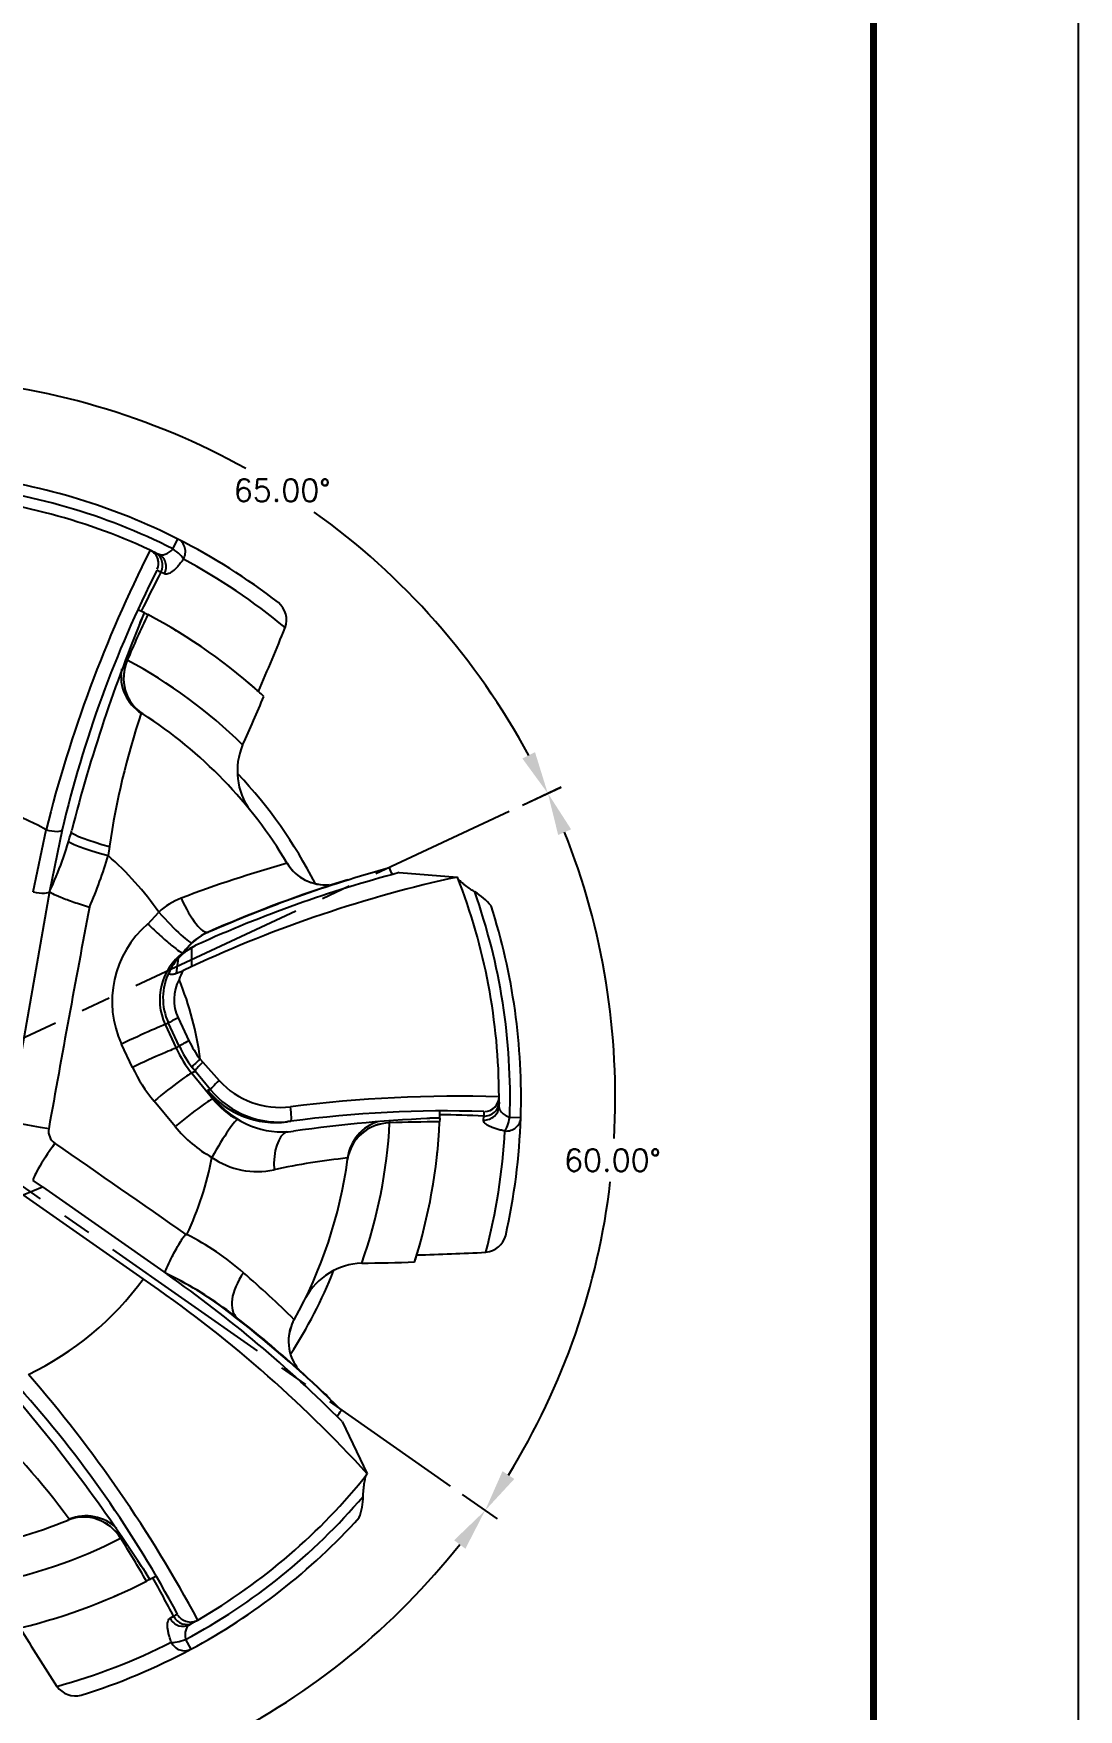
# Model space of a CAD drawing. Extents: x -34 to 0, y 36.5 to 60.7.
# Drawn here: x -4.44 to 0, y 40.08 to 47.2 of the extents above; entities that cross this region are included whole.
import ezdxf
from ezdxf.enums import TextEntityAlignment as Align

# ---------------------------------------------------------------- set-up
doc = ezdxf.new("R2010")
doc.units = 0
doc.header["$MEASUREMENT"] = 0
doc.header["$PDMODE"] = 35
doc.linetypes.add('CENTER2', pattern=[1.125, 0.75, -0.125, 0.125, -0.125])
doc.layers.get('Defpoints').update_dxf_attribs({"color": 10, "linetype": 'CONTINUOUS'})
for name, color, linetype in [('CLine', 5, 'CENTER2'), ('Default', 7, 'CONTINUOUS'), ('Dims', 4, 'CONTINUOUS'), ('ODG-42439R1', 7, 'CONTINUOUS'), ('Title Block', 7, 'CONTINUOUS')]:
    doc.layers.add(name, color=color, linetype=linetype)
doc.styles.add('RomanD', font='romand.shx', dxfattribs={"width": 0.9})
doc.styles.add('RomanS', font='romans')
doc.dimstyles.get("Standard").update_dxf_attribs({"dimtxt": 0.094, "dimasz": 0.18, "dimexe": 0.0625, "dimexo": 0.0625, "dimgap": 0.045, "dimtad": 0, "dimtih": 1, "dimtoh": 1, "dimdec": 4, "dimzin": 4, "dimdsep": 46, "dimtxsty": 'RomanS', "dimcen": 0.09, "dimazin": 1, "dimtfac": 1, "dimtdec": 4, "dimtofl": 0, "dimtmove": 0, "dimatfit": 1, "dimfxl": 1, "dimtolj": 1, "dimtzin": 0, "dimarcsym": 0})

# ---------------------------------------------------------------- blocks, each defined once
blk = doc.blocks.new('COT_Dblock')
at = {"layer": 'Title Block', "color": 8}
blk.add_lwpolyline([(0, 0), (34, 0), (34, 22), (0, 22)], close=True, dxfattribs=at)
at = {"layer": 'Title Block', "const_width": 0.03}
blk.add_lwpolyline([(33.13, 21.25), (0.87, 21.25), (0.87, 0.75), (33.13, 0.75)], close=True, dxfattribs=at)
at = {"layer": 'Title Block', "color": 1, "style": 'RomanS', "flags": 8}
for tag, p in [('FNAME', (0.62, 3.75)), ('REVDATE', (0.62, 2.25)), ('USER', (0.62, 0.75))]:
    blk.add_attdef(tag, text='', height=0.047, rotation=90, dxfattribs=at).set_placement(p, align=Align.BOTTOM_LEFT)
at = {"layer": 'Title Block', "color": 3, "style": 'RomanS', "flags": 8}
blk.add_attdef('DRAWN', text='', height=0.11, dxfattribs=at).set_placement((28.7003, 1.9844), align=Align.MIDDLE_CENTER)
for tag, p in [('DDATE', (28.3559, 1.6718)), ('CHECK', (28.3559, 1.406)), ('MATRL', (28.3559, 1.1487)), ('PDATE', (28.3559, 0.8829)), ('SCALE', (29.8959, 0.8555)), ('SHEET', (32.0053, 0.8555))]:
    blk.add_attdef(tag, text='', height=0.094, dxfattribs=at).set_placement(p, align=Align.MIDDLE_LEFT)
at = {"layer": 'Title Block', "color": 3, "style": 'RomanD', "width": 0.9, "flags": 8}
for tag, height, p in [('TITL1', 0.125, (31.337, 1.6835)), ('TITL2', 0.094, (31.337, 1.5143)), ('TITL3', 0.094, (31.337, 1.3739))]:
    blk.add_attdef(tag, text='', height=height, dxfattribs=at).set_placement(p, align=Align.MIDDLE_CENTER)
at = {"layer": 'Title Block', "color": 3, "style": 'RomanS', "flags": 8}
for tag, p in [('FSCM#', (30.3372, 1.1213)), ('DWG#', (31.8095, 1.1213)), ('REV#', (32.9697, 1.1213))]:
    blk.add_attdef(tag, text='', height=0.094, dxfattribs=at).set_placement(p, align=Align.TOP_CENTER)
blk = doc.blocks.new('*D137')
at = {"layer": 'Defpoints', "color": 0, "transparency": 16777216}
for p in [(-5.0233, 42.6824), (-5.0233, 42.6824), (-2.6682, 41.0334), (-5.5225, 39.8511), (-4.4053, 39.6895)]:
    blk.add_point(p, dxfattribs=at)
at = {"layer": 'Dims', "color": 0, "lineweight": -2, "transparency": 16777216}
for p, q in [((-2.617, 40.9975), (-2.4687, 40.8937)), ((-5.5333, 39.7895), (-5.5648, 39.6112))]:
    blk.add_line(p, q, dxfattribs=at)
for start, end in [(296.64848, 321.62479), (263.37521, 287.53655)]:
    blk.add_arc((-5.0233, 42.6824), 3.056, start, end, dxfattribs=at)
at = {"layer": 'Dims', "color": 0, "transparency": 16777216}
for points in [[(-2.6515, 40.8031), (-2.6034, 40.7673), (-2.5199, 40.9295)], [(-5.3802, 39.6171), (-5.3715, 39.6765), (-5.5539, 39.6728)]]:
    blk.add_solid(points, dxfattribs=at)
at = {"layer": 'Dims', "color": 0, "transparency": 16777216, "insert": (-3.8538, 39.859), "char_height": 0.094, "attachment_point": 5, "style": 'RomanS'}
blk.add_mtext('\\A1;65.00°', dxfattribs=at)
blk = doc.blocks.new('*D138')
at = {"layer": 'Defpoints', "color": 0, "transparency": 16777216}
for p in [(-2.4176, 43.8974), (-5.0233, 42.6824), (-5.0233, 42.6824), (-2.0711, 41.8914), (-2.6682, 41.0334)]:
    blk.add_point(p, dxfattribs=at)
at = {"layer": 'Dims', "color": 0, "lineweight": -2, "transparency": 16777216}
for p, q in [((-2.361, 43.9238), (-2.1967, 44.0004)), ((-2.617, 40.9975), (-2.4685, 40.8935))]:
    blk.add_line(p, q, dxfattribs=at)
for start, end in [(356.72928, 21.62507), (328.37493, 353.26614)]:
    blk.add_arc((-5.0233, 42.6824), 3.0563, start, end, dxfattribs=at)
at = {"layer": 'Dims', "color": 0, "transparency": 16777216}
for points in [[(-2.2096, 43.7969), (-2.1545, 43.8206), (-2.2533, 43.974)], [(-2.3958, 41.0633), (-2.4459, 41.0963), (-2.5197, 40.9294)]]:
    blk.add_solid(points, dxfattribs=at)
at = {"layer": 'Dims', "color": 0, "transparency": 16777216, "insert": (-1.9786, 42.416), "char_height": 0.094, "attachment_point": 5, "style": 'RomanS'}
blk.add_mtext('\\A1;60.00°', dxfattribs=at)
blk = doc.blocks.new('*D139')
at = {"layer": 'Defpoints', "color": 0, "transparency": 16777216}
for p in [(-5.0233, 45.5574), (-2.9262, 44.9051), (-2.4176, 43.8974), (-5.0233, 42.6824), (-5.0233, 42.6824)]:
    blk.add_point(p, dxfattribs=at)
at = {"layer": 'Dims', "color": 0, "lineweight": -2, "transparency": 16777216}
for p, q in [((-5.0233, 45.6199), (-5.0233, 45.8007)), ((-2.361, 43.9238), (-2.1971, 44.0002))]:
    blk.add_line(p, q, dxfattribs=at)
for start, end in [(60.86773, 86.62453), (28.37547, 54.41811)]:
    blk.add_arc((-5.0233, 42.6824), 3.0558, start, end, dxfattribs=at)
at = {"layer": 'Dims', "color": 0, "transparency": 16777216}
for points in [[(-4.8442, 45.7029), (-4.8424, 45.7629), (-5.0233, 45.7382)], [(-2.3078, 44.1481), (-2.3614, 44.1212), (-2.2538, 43.9738)]]:
    blk.add_solid(points, dxfattribs=at)
at = {"layer": 'Dims', "color": 0, "transparency": 16777216, "insert": (-3.3814, 45.2596), "char_height": 0.094, "attachment_point": 5, "style": 'RomanS'}
blk.add_mtext('\\A1;65.00°', dxfattribs=at)
blk = doc.blocks.new('SE')
at = {"layer": 'ODG-42439R1', "color": 7, "linetype": 'Continuous'}
for p, q in [((8.9461, 8.1428), (8.9673, 8.1846)), ((8.869, 8.1284), (8.8848, 8.1209)), ((8.9101, 8.0369), (8.8949, 8.0447)), ((8.823, 7.8687), (8.8283, 7.8696)), ((8.8248, 7.8714), (8.8283, 7.8696)), ((8.8283, 7.8696), (8.8387, 7.8641)), ((8.752, 7.6704), (8.7522, 7.6703)), ((8.8174, 7.4433), (8.8117, 7.4454)), ((8.8176, 7.4431), (8.8174, 7.4433)), ((8.3519, 6.6869), (8.4071, 6.9508)), ((8.4759, 6.9507), (8.4224, 6.6894)), ((8.6763, 6.8805), (8.6703, 6.8414)), ((9.431, 6.8086), (9.4312, 6.8084)), ((9.907, 6.769), (10.1536, 6.7503)), ((8.4224, 6.6894), (8.2498, 5.7106)), ((9.6884, 6.7387), (9.6014, 6.7114)), ((8.8393, 6.5509), (8.8863, 6.6008)), ((8.961, 6.3422), (8.9697, 6.4066)), ((8.9889, 6.4292), (8.9887, 6.4291)), ((9.0259, 6.4716), (8.9889, 6.4292)), ((8.9889, 6.4292), (8.9892, 6.4285)), ((8.9892, 6.4285), (9.0388, 6.4585)), ((9.0477, 6.4625), (9.0259, 6.4513)), ((9.0261, 6.3704), (9.0259, 6.4513)), ((8.961, 6.3422), (8.988, 6.3526)), ((9.0261, 6.3704), (8.988, 6.3526)), ((8.9132, 6.1241), (8.96, 6.0236)), ((8.9731, 6.0318), (8.927, 6.1303)), ((8.968, 6.1523), (9.0139, 6.0552)), ((8.774, 5.9423), (8.7275, 6.0411)), ((8.96, 6.0236), (8.9731, 6.0318)), ((9.0616, 5.9773), (9.0731, 5.9638)), ((9.0403, 5.9259), (9.0267, 5.9173)), ((9.0267, 5.9173), (9.1161, 5.808)), ((9.0403, 5.9259), (9.0279, 5.9416)), ((9.1058, 5.847), (9.0403, 5.9259)), ((9.0731, 5.9638), (9.1425, 5.886)), ((9.0934, 5.8453), (9.127, 5.804)), ((8.9551, 5.6907), (8.8656, 5.7985)), ((9.1161, 5.808), (9.127, 5.804)), ((10.3306, 5.7946), (10.3304, 5.7772)), ((9.866, 5.7071), (9.866, 5.7069)), ((10.0757, 5.7266), (10.0788, 5.7222)), ((10.0788, 5.7222), (10.0782, 5.7105)), ((10.079, 5.7261), (10.0788, 5.7222)), ((10.265, 5.7188), (10.2656, 5.7358)), ((10.3762, 5.7308), (10.423, 5.7293)), ((9.6878, 5.5519), (9.6874, 5.5579)), ((9.6877, 5.5516), (9.6878, 5.5519)), ((8.3099, 5.4012), (8.3919, 5.4349)), ((8.3919, 5.4349), (8.3526, 5.4624)), ((8.3919, 5.4349), (8.9214, 5.0642)), ((8.8199, 5.0441), (8.3099, 5.4012)), ((9.0023, 5.233), (9.0054, 5.2331)), ((9.4606, 4.8715), (9.4605, 4.8712)), ((9.6643, 4.4394), (9.7714, 4.2165)), ((8.5004, 4.0206), (8.5006, 4.0207)), ((8.5006, 4.0207), (8.5056, 4.0241)), ((8.7241, 3.944), (8.7239, 3.9439)), ((8.8459, 3.7721), (8.8436, 3.7672)), ((8.8436, 3.7672), (8.8331, 3.7619)), ((8.847, 3.769), (8.8436, 3.7672)), ((8.9337, 3.6043), (8.9488, 3.6123)), ((9.0322, 3.5854), (9.017, 3.5769)), ((8.9998, 3.514), (9.0219, 3.4727))]:
    blk.add_line(p, q, dxfattribs=at)
for centre, radius, start, end in [((7.7682, 5.8144), 2.6094, 63.16379, 84.53532), ((7.7682, 5.8144), 2.6562, 63.16379, 82.83748), ((7.7682, 5.8144), 2.5625, 65.05808, 86.42032), ((7.7682, 5.8144), 2.6562, 52.26845, 63.16379), ((13.9735, 5.5557), 5.7385, 153.25782, 165.93024), ((8.8224, 8.0813), 0.0625, 15.80218, 65.05808), ((13.2234, 5.8429), 4.875, 153.04177, 166.86543), ((13.1374, 5.8121), 4.7941, 152.24507, 154.47131), ((9.0428, 8.3656), 0.3534, 242.21585, 245.25196), ((8.826, 8.0805), 0.0587, 336.04192, 17.53304), ((7.7681, 5.8144), 2.5915, 50.31731, 61.8574), ((9.331, 7.8408), 0.0973, 340.74876, 49.88922), ((15.082, 5.2694), 6.7773, 157.44772, 165.64565), ((13.1661, 5.8123), 4.7892, 154.63151, 157.17089), ((7.7682, 5.8144), 2.3125, 62.81032, 63.48158), ((13.2536, 5.8423), 4.872, 155.42258, 156.01495), ((7.7506, 5.7917), 2.3408, 47.48285, 62.29891), ((7.7516, 5.7925), 2.3395, 58.55776, 59.23574), ((-5.5812, 13.94), 16.2085, 336.73525, 337.77313), ((7.7695, 5.816), 2.0986, 45.43878, 62.07631), ((7.7516, 5.7925), 2.3395, 48.25441, 49.55798), ((-5.4096, 13.8761), 16.0551, 335.86473, 336.66672), ((7.768, 5.8161), 2.311, 47.39182, 48.1664), ((11.7767, 6.4361), 3.1321, 161.19954, 171.84151), ((7.7682, 5.8144), 1.9375, 30.86604, 57.20449), ((9.5022, 7.2006), 0.2828, 156.96616, 216.43952), ((7.7682, 5.8144), 2, 27.05242, 43.36926), ((7.7682, 5.8144), 1.3037, 60.65127, 88.77884), ((7.0373, 7.3361), 1.5286, 334.97296, 345.35439), ((7.063, 7.2978), 1.6709, 336.17521, 344.15027), ((7.7682, 5.8144), 1.367, 35.117, 48.70278), ((10.7972, 1.8988), 5.0963, 105.54952, 110.87958), ((11.3189, 1.4533), 5.5, 104.87458, 114.39051), ((11.475, 1.0548), 5.9566, 105.68163, 113.52408), ((9.5902, 6.9025), 0.1845, 210.61699, 264.24193), ((8.0394, 5.9363), 2.0151, 24.16386, 25.05254), ((11.3106, 1.4536), 5.4216, 102.32139, 114.92118), ((11.4487, 1.1379), 5.871, 107.98286, 113.62779), ((7.7682, 5.8144), 2.5625, 0.05808, 21.42032), ((7.7682, 5.8144), 2.6094, 358.16379, 19.53532), ((10.1108, 6.4794), 0.2381, 38.66365, 60.70249), ((101.1037, -10.8587), 94.1495, 169.299285, 169.881858), ((9.0738, 6.4086), 0.2685, 110.25984, 134.29232), ((7.7682, 5.8144), 2.6562, 358.16379, 17.83748), ((9.12, 6.2222), 0.4323, 130.49588, 204.76115), ((9.1951, 6.2854), 0.2507, 112.90623, 145.20527), ((9.196, 6.2853), 0.2522, 113.44433, 132.39556), ((9.1411, 6.7278), 0.2159, 257.85401, 258.36037), ((9.1398, 6.2299), 0.25, 127.18079, 205.03203), ((9.1347, 6.2536), 0.2249, 137.16449, 155.03937), ((9.1454, 6.2435), 0.2397, 119.90829, 137.12965), ((11.3189, 1.4533), 5.5, 114.39051, 114.49147), ((9.1526, 6.2356), 0.249, 153.01618, 205.01441), ((9.1935, 6.2428), 0.233, 151.87218, 161.95979), ((9.1335, 6.2297), 0.1827, 152.18443, 205.04536), ((7.7682, 5.8144), 1.3037, 7.1745, 22.57517), ((11.0925, 1.3477), 5.25, 114.36055, 114.52513), ((9.3953, 6.2355), 0.422, 205.30322, 217.73465), ((9.4141, 6.2343), 0.5006, 204.89611, 219.28945), ((9.4201, 6.2412), 0.4936, 205.10388, 217.37979), ((9.3844, 6.2301), 0.6748, 205.24307, 219.75469), ((9.8099, 0.6444), 5.25, 97.70709, 97.84448), ((9.3819, 6.0801), 0.3721, 219.1473, 277.6751), ((9.3966, 6.0874), 0.3773, 219.59363, 277.59438), ((9.4007, 6.1225), 0.3502, 222.48611, 277.31284), ((9.405, 6.0443), 0.3733, 219.27795, 240.28642), ((9.4112, 6.0338), 0.3655, 218.96261, 277.42089), ((10.1516, 0.217), 5.6029, 88.16884, 97.24243), ((10.2685, 5.8154), 0.0608, 271.17344, 317.02805), ((10.2681, 5.817), 0.0625, 316.20246, 0.05808), ((7.7682, 5.8144), 2.5625, 359.55722, 359.96604), ((9.3102, 5.7664), 0.0797, 247.88807, 252.50072), ((10.0994, 0.8824), 4.875, 97.69763, 97.87352), ((10.0994, 0.8824), 4.875, 88.04208, 97.69763), ((10.2681, 0.0914), 5.6385, 91.95589, 98.25691), ((7.7701, 5.8139), 2.0986, 340.43878, 357.07631), ((10.0474, 0.9214), 4.7892, 89.63141, 92.17081), ((7.7401, 5.8208), 2.3408, 342.48285, 357.2989), ((10.1116, 0.8548), 4.872, 90.42248, 91.02289), ((7.7682, 5.8144), 2.3125, 357.81032, 358.48158), ((10.0352, 0.9472), 4.7941, 87.24507, 89.47131), ((10.619, 5.7373), 0.3534, 177.21585, 180.25196), ((7.7682, 5.8144), 2.6562, 347.26845, 358.16379), ((8.4789, 5.6712), 0.0612, 170.44663, 235.84906), ((-75.5904, -115.9516), 147.7892, 55.083095, 55.34642), ((9.3884, 6.0505), 0.5632, 219.70777, 240.52555), ((7.7681, 5.8145), 2.5915, 345.31731, 356.8574), ((7.7682, 5.8144), 1.367, 334.8325, 349.28177), ((9.3031, 5.8372), 0.3369, 235.29047, 282.36237), ((10.0481, 2.2981), 3.2798, 96.31453, 101.83862), ((7.7682, 5.8144), 1.9375, 330.86604, 352.20449), ((7.7413, 5.8201), 2.3395, 353.55776, 354.23574), ((8.4725, 4.1887), 1.1725, 48.76725, 62.96663), ((7.7413, 5.8201), 2.3395, 343.25441, 344.55798), ((10.2652, 5.2544), 0.0973, 275.74876, 344.88922), ((7.7696, 5.8153), 2.311, 342.39182, 343.1664), ((9.4907, 21.3471), 16.2085, 271.73525, 272.77313), ((8.2267, 3.6515), 1.5756, 51.28901, 64.13089), ((5.7667, 0.5588), 5.5, 44.87458, 55), ((6.804, 2.2135), 3.7579, 45.01534, 49.4871), ((7.7682, 5.8144), 2, 326.98632, 338.41911), ((9.7573, 4.8286), 0.2828, 91.96616, 151.43952), ((9.5053, 21.1646), 16.0551, 270.86473, 271.66672), ((7.7682, 5.8144), 1.3037, 295.65127, 323.77884), ((5.7461, 0.5496), 5.4451, 42.3324, 55.63173), ((8.224, 3.6271), 1.5987, 51.51076, 62.26003), ((6.2373, 1.0449), 4.8544, 45.14534, 52.20735), ((9.1814, 4.7839), 0.1018, 68.35365, 72.49624), ((6.4494, 1.333), 4.499, 47.75068, 52.00485), ((9.6198, 4.7809), 0.1829, 150.47159, 176.91447), ((3.997, 0.8797), 5.7385, 28.25782, 40.93024), ((5.5254, 0.2544), 5.9195, 46.3187, 48.32356), ((9.5837, 4.7486), 0.1363, 211.25661, 223.73218), ((4.6625, 1.3295), 4.875, 28.04177, 41.86543), ((3.1286, 0.1371), 6.775, 32.44805, 40.64694), ((8.0094, 5.6405), 2.0151, 324.16386, 325.05254), ((5.9788, 2.1748), 3.1312, 36.19931, 46.84167), ((7.7682, 5.8144), 2.5625, 300.05808, 321.42032), ((7.7682, 5.8144), 2.6094, 298.16379, 319.53532), ((9.5153, 4.1181), 0.2381, 338.66365, 0.70249), ((7.7682, 5.8144), 1.9375, 265.86604, 292.20449), ((7.7682, 5.8144), 2.6562, 298.16379, 317.83748), ((7.7687, 5.8125), 2.0986, 280.43878, 297.07631), ((4.6703, 1.394), 4.7892, 29.63141, 32.17081), ((4.6447, 1.3051), 4.872, 30.42248, 31.01412), ((7.7682, 5.8144), 2.3125, 297.81032, 298.48158), ((4.6865, 1.4175), 4.7941, 27.24507, 29.47131), ((7.7596, 5.8419), 2.3408, 282.48285, 297.2989), ((7.7596, 5.8406), 2.3395, 293.55776, 294.23574), ((22.0811, 12.089), 16.2085, 211.73525, 212.77313), ((9.1268, 3.307), 0.3534, 117.21585, 120.25196), ((9.0177, 3.6481), 0.0587, 211.04192, 252.53304), ((9.0203, 3.6506), 0.0625, 250.80218, 300.05808), ((7.7681, 5.8145), 2.5915, 285.31731, 296.8574), ((7.7682, 5.8144), 2.6562, 287.26845, 298.16379), ((8.5317, 3.372), 0.0973, 215.74876, 284.88922)]:
    blk.add_arc(centre, radius, start, end, dxfattribs=at)
for centre, major_axis, ratio, start_param, end_param in [((8.9391, 8.1288), (-0.0282, -0.0558), 0.946232, 1.522179, 3.141593), ((8.8422, 8.072), (-0.0269, -0.0564), 0.950046, 1.53851, 3.141593), ((8.8575, 8.0646), (-0.0272, -0.0563), 0.949955, 1.538502, 3.141593), ((8.9391, 8.1288), (0.0513, -0.0357), 0.247744, 0.340016, 1.60539), ((8.9126, 7.6031), (0.1739, -0.0701), 0.997985, 3.363453, 4.526648), ((8.9189, 7.6009), (-0.1009, -0.158), 0.96326, 4.87956, 6.278857), ((8.9191, 7.6007), (0.1016, 0.1576), 0.963208, 1.741983, 3.141593), ((8.415, 6.9649), (0.0609, -0.0142), 0.249176, 4.640056, 6.283185), ((8.6811, 6.8537), (0.1806, -0.0504), 0.078585, 3.124212, 4.674573), ((8.6934, 6.9006), (0.182, -0.045), 0.12615, 3.265369, 4.649427), ((9.5919, 6.9048), (0.0042, 0.1875), 0.99979, 2.131868, 3.257492), ((8.3609, 6.7003), (0.0616, -0.0109), 0.238134, 4.607807, 6.283185), ((9.0217, 6.689), (0.0743, -0.1721), 0.260827, 4.765666, 6.274721), ((8.8997, 6.6102), (-0.1264, 0.1385), 0.086464, 1.559798, 3.133943), ((8.7434, 6.0449), (-0.17, -0.0791), 0.017694, 3.176505, 4.797847), ((8.9836, 6.1567), (-0.0566, -0.0265), 0.043534, 4.970623, 6.248246), ((9.0297, 6.0582), (-0.0566, -0.0265), 0.065565, 4.966016, 6.248203), ((8.7902, 5.9444), (-0.17, -0.0791), 0.026593, 3.176512, 4.795514), ((9.0777, 5.9793), (-0.0497, -0.038), 0.133663, 4.937937, 6.247812), ((8.8819, 5.7983), (-0.1451, -0.1188), 0.056309, 3.176555, 4.779068), ((9.0886, 5.9656), (-0.0481, -0.0399), 0.139302, 4.922346, 6.247935), ((9.1541, 5.8866), (-0.0481, -0.0399), 0.112527, 4.862406, 6.248056), ((8.9714, 5.689), (-0.1451, -0.1187), 0.062011, 3.176567, 4.773789), ((9.4381, 5.7754), (-0.0084, 0.0619), 0.11366, 3.141593, 4.694312), ((10.2679, 5.7781), (0.0625, -0.0009), 0.949955, 4.680095, 6.283185), ((10.2681, 5.7951), (0.0625, -0.0005), 0.950046, 4.680103, 6.283185), ((8.4345, 5.678), (-0.1847, 0.0326), 0.002396, 4.799623, 6.283185), ((9.1273, 5.5572), (-0.0929, -0.1629), 0.082451, 3.154473, 4.740737), ((9.8729, 5.5332), (0.01, -0.1872), 0.997984, 3.377668, 4.526632), ((9.8735, 5.5262), (-0.1858, 0.0254), 0.963208, 4.883575, 6.283185), ((9.8735, 5.5265), (-0.1859, 0.0246), 0.96326, 4.879561, 6.278857), ((10.3606, 5.7313), (0.0106, 0.0616), 0.247744, 3.481609, 4.746983), ((10.3606, 5.7313), (0.0625, -0.002), 0.946232, 4.663771, 6.283185), ((8.4602, 5.616), (-0.1075, -0.1536), 0.082441, 4.740766, 6.283185), ((9.4706, 5.4899), (0.0261, -0.1857), 0.497018, 3.309219, 4.54489), ((9.3367, 5.0244), (-0.1166, -0.1468), 0.538119, 4.823698, 6.269122), ((9.6243, 4.7802), (0.1644, 0.0901), 0.99979, 2.131868, 2.574721), ((9.6243, 4.7802), (0.1644, 0.0901), 0.99979, 2.574721, 3.217182), ((8.5712, 3.847), (0.0709, -0.1736), 0.963208, 1.741983, 3.141593), ((8.5715, 3.8471), (-0.0716, 0.1733), 0.96326, 4.879561, 6.278857), ((8.5769, 3.8511), (-0.1572, -0.1023), 0.997984, 3.363732, 4.526632), ((8.9865, 3.6314), (-0.0305, 0.0546), 0.949955, 1.538502, 3.141593), ((9.0014, 3.6398), (-0.0308, 0.0544), 0.950046, 1.53851, 3.141593), ((8.9924, 3.5278), (-0.0587, -0.0216), 0.247744, 0.340016, 1.60539), ((8.9924, 3.5278), (-0.0295, 0.0551), 0.946232, 1.522179, 3.141593)]:
    blk.add_ellipse(centre, major_axis=major_axis, ratio=ratio, start_param=start_param, end_param=end_param, dxfattribs=at)
for points, knots in [([(8.8525, 8.1362), (8.8529, 8.136), (8.8534, 8.1358), (8.8573, 8.134), (8.8623, 8.1316), (8.869, 8.1284)], [0.4266326, 0.4266326, 0.4266326, 0.4266326, 0.5, 0.5, 1, 1, 1, 1]), ([(8.8848, 8.1209), (8.8887, 8.1189), (8.8931, 8.1179), (8.9003, 8.1178), (8.9028, 8.1179), (8.9079, 8.1188), (8.9106, 8.1194), (8.9159, 8.1212), (8.9187, 8.1223), (8.9242, 8.1251), (8.927, 8.1267), (8.9325, 8.1305), (8.9354, 8.1326), (8.9408, 8.1374), (8.9435, 8.14), (8.9461, 8.1428)], [0, 0, 0, 0, 0.25, 0.25, 0.375, 0.375, 0.5, 0.5, 0.625, 0.625, 0.75, 0.75, 0.875, 0.875, 1, 1, 1, 1]), ([(8.9904, 8.0995), (8.9865, 8.0938), (8.9825, 8.0884), (8.9745, 8.0782), (8.9705, 8.0734), (8.9626, 8.0647), (8.9588, 8.0607), (8.9512, 8.0535), (8.9475, 8.0502), (8.9404, 8.0448), (8.937, 8.0425), (8.9305, 8.0388), (8.9274, 8.0375), (8.9188, 8.0348), (8.914, 8.0349), (8.9101, 8.0369)], [0, 0, 0, 0, 0.125, 0.125, 0.25, 0.25, 0.375, 0.375, 0.5, 0.5, 0.625, 0.625, 0.75, 0.75, 1, 1, 1, 1]), ([(8.4224, 6.6893), (8.4221, 6.6875), (8.4262, 6.6843), (8.4427, 6.6757), (8.455, 6.6703), (8.4861, 6.658), (8.5049, 6.6511), (8.5459, 6.6371), (8.5688, 6.6298), (8.5914, 6.6229)], [0, 0, 0, 0, 0.25, 0.25, 0.5, 0.5, 0.75, 0.75, 1, 1, 1, 1]), ([(10.2273, 6.687), (10.2219, 6.6906), (10.214, 6.6959), (10.199, 6.7065), (10.1858, 6.7163), (10.1732, 6.7265), (10.1649, 6.734), (10.1583, 6.7405), (10.1564, 6.7438), (10.1556, 6.7454)], [0, 0, 0, 0, 0.172515, 0.24909, 0.498267, 0.63284, 0.749431, 0.883354, 1, 1, 1, 1]), ([(8.8393, 6.5509), (8.8569, 6.534), (8.8752, 6.5169), (8.9091, 6.4864), (8.9252, 6.4726), (8.9528, 6.4501), (8.9644, 6.4413), (8.9815, 6.4302), (8.9868, 6.4279), (8.9887, 6.4291)], [0, 0, 0, 0, 0.25, 0.25, 0.5, 0.5, 0.75, 0.75, 1, 1, 1, 1]), ([(8.9307, 6.3486), (8.93, 6.347), (8.9296, 6.3457), (8.9293, 6.3431), (8.9294, 6.342), (8.9303, 6.3401), (8.9311, 6.3393), (8.9332, 6.3382), (8.9345, 6.3378), (8.9376, 6.3375), (8.9393, 6.3375), (8.9431, 6.3378), (8.9451, 6.3381), (8.9516, 6.3393), (8.9562, 6.3406), (8.961, 6.3422)], [0, 0, 0, 0, 0.125, 0.125, 0.25, 0.25, 0.375, 0.375, 0.5, 0.5, 0.625, 0.625, 0.75, 0.75, 1, 1, 1, 1]), ([(10.3304, 5.7772), (10.3303, 5.7728), (10.3313, 5.7684), (10.3341, 5.7618), (10.3354, 5.7596), (10.3383, 5.7553), (10.34, 5.7532), (10.3438, 5.7491), (10.3461, 5.7471), (10.3509, 5.7432), (10.3535, 5.7414), (10.3593, 5.7379), (10.3624, 5.7363), (10.369, 5.7333), (10.3725, 5.732), (10.3762, 5.7308)], [0, 0, 0, 0, 0.25, 0.25, 0.375, 0.375, 0.5, 0.5, 0.625, 0.625, 0.75, 0.75, 0.875, 0.875, 1, 1, 1, 1]), ([(10.3556, 5.6724), (10.3488, 5.6736), (10.3423, 5.6749), (10.3297, 5.6778), (10.3236, 5.6794), (10.3124, 5.6829), (10.3071, 5.6847), (10.2974, 5.6885), (10.2929, 5.6905), (10.2849, 5.6946), (10.2814, 5.6967), (10.2754, 5.701), (10.2728, 5.7033), (10.2668, 5.7099), (10.2648, 5.7144), (10.265, 5.7188)], [0, 0, 0, 0, 0.125, 0.125, 0.25, 0.25, 0.375, 0.375, 0.5, 0.5, 0.625, 0.625, 0.75, 0.75, 1, 1, 1, 1]), ([(8.9141, 5.0693), (8.9126, 5.0703), (8.9137, 5.0754), (8.9204, 5.0934), (8.9261, 5.1062), (8.9414, 5.1371), (8.951, 5.1556), (8.9673, 5.185), (8.9731, 5.1951), (8.9825, 5.2105), (8.9857, 5.2157), (8.991, 5.2232), (8.9928, 5.2257), (8.9969, 5.2303), (8.9992, 5.2329), (9.0023, 5.233)], [0, 0, 0, 0, 0.25, 0.25, 0.5, 0.5, 0.75, 0.75, 0.875, 0.875, 0.9375, 0.9375, 0.96875, 0.96875, 1, 1, 1, 1]), ([(9.7534, 4.121), (9.7538, 4.1276), (9.7544, 4.137), (9.7561, 4.1553), (9.758, 4.1716), (9.7606, 4.1876), (9.7628, 4.1986), (9.7653, 4.2075), (9.7672, 4.2108), (9.7681, 4.2123)], [0, 0, 0, 0, 0.172515, 0.24909, 0.498267, 0.63284, 0.749431, 0.883354, 1, 1, 1, 1]), ([(8.9389, 3.5026), (8.9365, 3.5091), (8.9344, 3.5154), (8.9306, 3.5278), (8.929, 3.5338), (8.9263, 3.5453), (8.9252, 3.5507), (8.9237, 3.5611), (8.9232, 3.566), (8.9228, 3.575), (8.9228, 3.579), (8.9236, 3.5864), (8.9242, 3.5897), (8.9269, 3.5983), (8.9298, 3.6022), (8.9337, 3.6043)], [0, 0, 0, 0, 0.125, 0.125, 0.25, 0.25, 0.375, 0.375, 0.5, 0.5, 0.625, 0.625, 0.75, 0.75, 1, 1, 1, 1]), ([(9.017, 3.5769), (9.0131, 3.5747), (9.0098, 3.5717), (9.0055, 3.5659), (9.0042, 3.5637), (9.002, 3.5591), (9.001, 3.5566), (8.9994, 3.5511), (8.9987, 3.5482), (8.9978, 3.5421), (8.9976, 3.5389), (8.9975, 3.5322), (8.9976, 3.5287), (8.9983, 3.5215), (8.9989, 3.5178), (8.9998, 3.514)], [0, 0, 0, 0, 0.25, 0.25, 0.375, 0.375, 0.5, 0.5, 0.625, 0.625, 0.75, 0.75, 0.875, 0.875, 1, 1, 1, 1]), ([(9.0481, 3.5945), (9.0477, 3.5943), (9.0472, 3.594), (9.0435, 3.5919), (9.0387, 3.5891), (9.0322, 3.5854)], [0.4266326, 0.4266326, 0.4266326, 0.4266326, 0.5, 0.5, 1, 1, 1, 1])]:
    blk.add_open_spline(points, degree=3, knots=knots, dxfattribs=at)
for points in [[(8.7435, 7.6737), (8.7457, 7.6731), (8.7485, 7.672), (8.752, 7.6704)], [(9.8654, 5.7161), (9.8658, 5.714), (9.866, 5.711), (9.866, 5.7071)], [(8.7317, 3.949), (8.73, 3.9477), (8.7275, 3.946), (8.7241, 3.944)]]:
    blk.add_open_spline(points, degree=3, dxfattribs=at)

msp = doc.modelspace()

# ---------------------------------------------------------------- linework, layer by layer
at = {"layer": 'CLine', "color": 1}
for q in [(-2.41762, 43.89742), (-2.66819, 41.03336)]:
    msp.add_line((-5.02325, 42.68239), q, dxfattribs=at)

# ---------------------------------------------------------------- block references
at = {"layer": 'Default'}
msp.add_blockref('SE', (-12.7914, 36.86795), dxfattribs=at)
at = {"layer": 'Title Block'}
msp.add_blockref('COT_Dblock', (-34, 36.45194), dxfattribs=at)

# ---------------------------------------------------------------- dimensions: what is measured, and where the dimension line sits
at = {"layer": 'Dims'}
for base, line1, line2, picture, middle in [((-2.92624, 44.9051), ((-5.02325, 42.68239), (-5.02325, 45.55739)), ((-5.02325, 42.68239), (-2.41762, 43.89742)), '*D139', (-3.38138, 45.25962)), ((-2.07111, 41.89137), ((-5.02325, 42.68239), (-2.41762, 43.89742)), ((-5.02325, 42.68239), (-2.66819, 41.03336)), '*D138', (-1.9786, 42.41602)), ((-4.40527, 39.6895), ((-5.02325, 42.68239), (-2.66819, 41.03336)), ((-5.02325, 42.68239), (-5.52249, 39.85107)), '*D137', (-3.85376, 39.85899))]:
    dim = msp.add_angular_dim_2l(base=base, line1=line1, line2=line2, dimstyle='Standard', dxfattribs=at)
    dim.commit()
    dim.dimension.update_dxf_attribs({"geometry": picture, "text_midpoint": middle})

doc.saveas('drawing.dxf')
